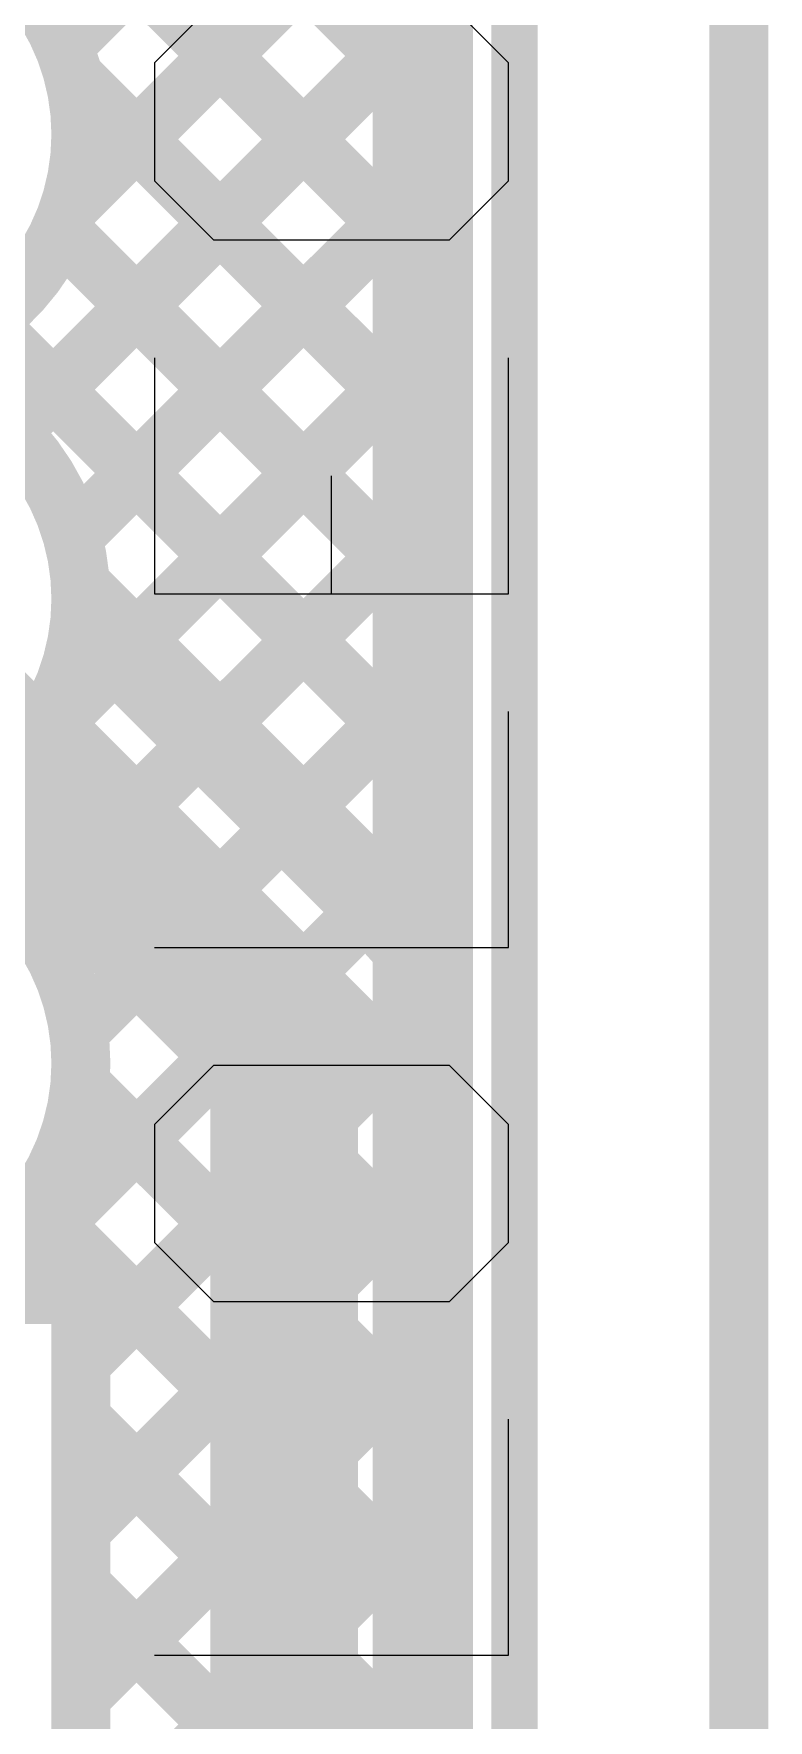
# Model space of a CAD drawing. Header units: millimetres. Extents: x 0.78 to 3.29, y 2.96 to 5.31.
# Drawn here: x 3.1646 to 3.289, y 3.508 to 3.7939 of the extents above; entities that cross this region are included whole.
import ezdxf

# ---------------------------------------------------------------- set-up
doc = ezdxf.new("R2010")
doc.units = ezdxf.units.MM
doc.header["$MEASUREMENT"] = 0
for name, color, linetype in [('BottomLayer', 5, 'Continuous'), ('BottomOverlay', 54, 'Continuous'), ('Mechanical2', 216, 'Continuous'), ('TopLayer', 1, 'Continuous'), ('TopOverlay', 2, 'Continuous')]:
    doc.layers.add(name, color=color, linetype=linetype)

# ---------------------------------------------------------------- blocks, each defined once
blk = doc.blocks.new('B13B_PH_K_S_LF__SN__B_12')
at = {"layer": 'BottomOverlay', "const_width": 0.00787}
blk.add_lwpolyline([(-0.55344, -0.113), (0.55334, -0.113)], dxfattribs=at)

msp = doc.modelspace()

# ---------------------------------------------------------------- linework, layer by layer
at = {"layer": 'BottomLayer'}
for points, const_width in [([(3.234, 3.98984), (3.234, 3.179)], 0.01), ([(3.16958, 3.79183), (3.234, 3.85625)], 0.01), ([(3.17076, 3.84374), (3.234, 3.7805)], 0.01), ([(3.1598, 3.82642), (3.234, 3.75222)], 0.01), ([(3.17064, 3.76461), (3.234, 3.82797)], 0.01), ([(3.16065, 3.72633), (3.234, 3.79968)], 0.01), ([(3.17132, 3.78661), (3.234, 3.72393)], 0.01), ([(3.17114, 3.70854), (3.234, 3.7714)], 0.01), ([(3.16908, 3.76056), (3.234, 3.69565)], 0.01), ([(3.15645, 3.74492), (3.234, 3.66736)], 0.01), ([(3.17829, 3.6874), (3.234, 3.74312)], 0.01), ([(3.19243, 3.67326), (3.234, 3.71483)], 0.01), ([(3.133, 3.69804), (3.207, 3.62404)], 0.025), ([(3.17248, 3.7006), (3.234, 3.63908)], 0.01), ([(3.17229, 3.6934), (3.2243, 3.64139)], 0.01), ([(3.20657, 3.65912), (3.234, 3.68655)], 0.01), ([(3.22071, 3.64498), (3.234, 3.65826)], 0.01), ([(3.207, 3.32161), (3.207, 3.62404)], 0.025), ([(3.23129, 3.62726), (3.234, 3.62998)], 0.01), ([(3.2315, 3.32161), (3.2315, 3.62404)], 0.01), ([(3.2315, 3.61329), (3.234, 3.61079)], 0.01), ([(3.2315, 3.59919), (3.234, 3.60169)], 0.01), ([(3.2315, 3.58501), (3.234, 3.58251)], 0.01), ([(3.2315, 3.57091), (3.234, 3.57341)], 0.01), ([(3.2315, 3.55673), (3.234, 3.55423)], 0.01), ([(3.2315, 3.54263), (3.234, 3.54513)], 0.01), ([(3.2315, 3.52844), (3.234, 3.52594)], 0.01), ([(3.2315, 3.51434), (3.234, 3.51684)], 0.01)]:
    msp.add_lwpolyline(points, dxfattribs=dict(at, const_width=const_width))
at = {"layer": 'BottomLayer', "const_width": 0.01}
for points in [[(3.13686, 3.81615, -0.385849), (3.17256, 3.77678)], [(3.17256, 3.77678, -0.385853), (3.13686, 3.73741)], [(3.13686, 3.73741, -0.385853), (3.17256, 3.69804)], [(3.17256, 3.69804, -0.029387), (3.17229, 3.6934)], [(3.2243, 3.64139, -0.199267), (3.2315, 3.62404)], [(3.22432, 3.64136, -0.198912), (3.2315, 3.62404)]]:
    msp.add_lwpolyline(points, format="xyb", dxfattribs=at)
at = {"layer": 'BottomLayer'}
for points, const_width in [([(3.16708, 3.79183, 1), (3.17208, 3.79183, 1)], 0.005), ([(3.16882, 3.78661, 1), (3.17382, 3.78661, 1)], 0.005), ([(3.2315, 3.7805, 1), (3.2365, 3.7805, 1)], 0.005), ([(3.17006, 3.77678, 1), (3.17506, 3.77678, 1)], 0.005), ([(3.17006, 3.77678, 1), (3.17506, 3.77678, 1)], 0.005), ([(3.2315, 3.7714, 1), (3.2365, 3.7714, 1)], 0.005), ([(3.16814, 3.76461, 1), (3.17314, 3.76461, 1)], 0.005), ([(3.16658, 3.76056, 1), (3.17158, 3.76056, 1)], 0.005), ([(3.2315, 3.75222, 1), (3.2365, 3.75222, 1)], 0.005), ([(3.2315, 3.74312, 1), (3.2365, 3.74312, 1)], 0.005), ([(3.15815, 3.72633, 1), (3.16315, 3.72633, 1)], 0.005), ([(3.2315, 3.72393, 1), (3.2365, 3.72393, 1)], 0.005), ([(3.2315, 3.71483, 1), (3.2365, 3.71483, 1)], 0.005), ([(3.16864, 3.70854, 1), (3.17364, 3.70854, 1)], 0.005), ([(3.16998, 3.7006, 1), (3.17498, 3.7006, 1)], 0.005), ([(3.17006, 3.69804, 1), (3.17506, 3.69804, 1)], 0.005), ([(3.17006, 3.69804, 1), (3.17506, 3.69804, 1)], 0.005), ([(3.2315, 3.69565, 1), (3.2365, 3.69565, 1)], 0.005), ([(3.16979, 3.6934, 1), (3.17479, 3.6934, 1)], 0.005), ([(3.16979, 3.6934, 1), (3.17479, 3.6934, 1)], 0.005), ([(3.17579, 3.6874, 1), (3.18079, 3.6874, 1)], 0.005), ([(3.2315, 3.68655, 1), (3.2365, 3.68655, 1)], 0.005), ([(3.18993, 3.67326, 1), (3.19493, 3.67326, 1)], 0.005), ([(3.2315, 3.66736, 1), (3.2365, 3.66736, 1)], 0.005), ([(3.20407, 3.65912, 1), (3.20907, 3.65912, 1)], 0.005), ([(3.2315, 3.65826, 1), (3.2365, 3.65826, 1)], 0.005), ([(3.21821, 3.64498, 1), (3.22321, 3.64498, 1)], 0.005), ([(3.2218, 3.64139, 1), (3.2268, 3.64139, 1)], 0.005), ([(3.2218, 3.64139, 1), (3.2268, 3.64139, 1)], 0.005), ([(3.22182, 3.64136, 1), (3.22682, 3.64136, 1)], 0.005), ([(3.2315, 3.63908, 1), (3.2365, 3.63908, 1)], 0.005), ([(3.20075, 3.62404, 1), (3.21325, 3.62404, 1)], 0.0125), ([(3.20075, 3.62404, 1), (3.21325, 3.62404, 1)], 0.0125), ([(3.2315, 3.62998, 1), (3.2365, 3.62998, 1)], 0.005), ([(3.22879, 3.62726, 1), (3.23379, 3.62726, 1)], 0.005), ([(3.229, 3.62404, 1), (3.234, 3.62404, 1)], 0.005), ([(3.229, 3.62404, 1), (3.234, 3.62404, 1)], 0.005), ([(3.229, 3.62404, 1), (3.234, 3.62404, 1)], 0.005), ([(3.229, 3.61329, 1), (3.234, 3.61329, 1)], 0.005), ([(3.2315, 3.61079, 1), (3.2365, 3.61079, 1)], 0.005), ([(3.2315, 3.60169, 1), (3.2365, 3.60169, 1)], 0.005), ([(3.229, 3.59919, 1), (3.234, 3.59919, 1)], 0.005), ([(3.229, 3.58501, 1), (3.234, 3.58501, 1)], 0.005), ([(3.2315, 3.58251, 1), (3.2365, 3.58251, 1)], 0.005), ([(3.2315, 3.57341, 1), (3.2365, 3.57341, 1)], 0.005), ([(3.229, 3.57091, 1), (3.234, 3.57091, 1)], 0.005), ([(3.229, 3.55673, 1), (3.234, 3.55673, 1)], 0.005), ([(3.2315, 3.55423, 1), (3.2365, 3.55423, 1)], 0.005), ([(3.2315, 3.54513, 1), (3.2365, 3.54513, 1)], 0.005), ([(3.229, 3.54263, 1), (3.234, 3.54263, 1)], 0.005), ([(3.229, 3.52844, 1), (3.234, 3.52844, 1)], 0.005), ([(3.2315, 3.52594, 1), (3.2365, 3.52594, 1)], 0.005), ([(3.229, 3.51434, 1), (3.234, 3.51434, 1)], 0.005), ([(3.2315, 3.51684, 1), (3.2365, 3.51684, 1)], 0.005)]:
    msp.add_lwpolyline(points, format="xyb", close=True, dxfattribs=dict(at, const_width=const_width))
at = {"layer": 'Mechanical2', "const_width": 0.01}
msp.add_lwpolyline([(3.284, 5.129), (3.284, 2.963)], dxfattribs=at)
at = {"layer": 'TopLayer', "const_width": 0.01}
for points in [[(3.227, 3.186), (3.227, 3.94935)], [(3.16958, 3.79183), (3.227, 3.84925)], [(3.17076, 3.84374), (3.227, 3.7875)], [(3.1598, 3.82642), (3.227, 3.75922)], [(3.17064, 3.76461), (3.227, 3.82097)], [(3.16065, 3.72633), (3.227, 3.79268)], [(3.17132, 3.78661), (3.227, 3.73093)], [(3.17114, 3.70854), (3.227, 3.7644)], [(3.16908, 3.76056), (3.227, 3.70265)], [(3.15645, 3.74492), (3.227, 3.67436)], [(3.16173, 3.67084), (3.227, 3.73612)], [(3.16357, 3.6444), (3.227, 3.70783)], [(3.17248, 3.7006), (3.227, 3.64608)], [(3.16699, 3.6778), (3.227, 3.61779)], [(3.17218, 3.62473), (3.227, 3.67955)], [(3.14713, 3.65625), (3.1602, 3.66931)], [(3.15275, 3.66376), (3.227, 3.58951)], [(3.15586, 3.58012), (3.227, 3.65126)], [(3.17256, 3.56854), (3.227, 3.62298)], [(3.17241, 3.61582), (3.227, 3.56123)], [(3.16453, 3.59541), (3.227, 3.53294)], [(3.17256, 3.54025), (3.227, 3.59469)], [(3.13846, 3.58012), (3.17256, 3.58012)], [(3.17256, 3.501), (3.17256, 3.58012)], [(3.17256, 3.51197), (3.227, 3.56641)], [(3.17256, 3.5591), (3.227, 3.50466)], [(2.76137, 3.0725), (3.227, 3.53813)], [(3.17256, 3.53081), (3.227, 3.47637)], [(2.80723, 3.09008), (3.227, 3.50984)]]:
    msp.add_lwpolyline(points, dxfattribs=at)
for points in [[(3.13686, 3.81615, -0.385849), (3.17256, 3.77678)], [(3.17256, 3.77678, -0.385853), (3.13686, 3.73741)], [(3.13686, 3.73741, -0.385853), (3.17256, 3.69804)], [(3.17256, 3.69804, -0.385849), (3.13686, 3.65867)], [(3.13686, 3.65867, -0.385849), (3.17256, 3.6193)], [(3.17256, 3.6193, -0.374248), (3.13846, 3.58012)]]:
    msp.add_lwpolyline(points, format="xyb", dxfattribs=at)
at = {"layer": 'TopLayer', "const_width": 0.005}
for points in [[(3.16708, 3.79183, 1), (3.17208, 3.79183, 1)], [(3.2245, 3.79268, 1), (3.2295, 3.79268, 1)], [(3.16882, 3.78661, 1), (3.17382, 3.78661, 1)], [(3.2245, 3.7875, 1), (3.2295, 3.7875, 1)], [(3.17006, 3.77678, 1), (3.17506, 3.77678, 1)], [(3.17006, 3.77678, 1), (3.17506, 3.77678, 1)], [(3.16814, 3.76461, 1), (3.17314, 3.76461, 1)], [(3.2245, 3.7644, 1), (3.2295, 3.7644, 1)], [(3.16658, 3.76056, 1), (3.17158, 3.76056, 1)], [(3.2245, 3.75922, 1), (3.2295, 3.75922, 1)], [(3.2245, 3.73612, 1), (3.2295, 3.73612, 1)], [(3.2245, 3.73093, 1), (3.2295, 3.73093, 1)], [(3.15815, 3.72633, 1), (3.16315, 3.72633, 1)], [(3.16864, 3.70854, 1), (3.17364, 3.70854, 1)], [(3.2245, 3.70783, 1), (3.2295, 3.70783, 1)], [(3.16998, 3.7006, 1), (3.17498, 3.7006, 1)], [(3.2245, 3.70265, 1), (3.2295, 3.70265, 1)], [(3.17006, 3.69804, 1), (3.17506, 3.69804, 1)], [(3.17006, 3.69804, 1), (3.17506, 3.69804, 1)], [(3.16449, 3.6778, 1), (3.16949, 3.6778, 1)], [(3.2245, 3.67955, 1), (3.2295, 3.67955, 1)], [(3.2245, 3.67436, 1), (3.2295, 3.67436, 1)], [(3.1577, 3.66931, 1), (3.1627, 3.66931, 1)], [(3.15923, 3.67084, 1), (3.16423, 3.67084, 1)], [(3.2245, 3.65126, 1), (3.2295, 3.65126, 1)], [(3.2245, 3.64608, 1), (3.2295, 3.64608, 1)], [(3.16107, 3.6444, 1), (3.16607, 3.6444, 1)], [(3.16968, 3.62473, 1), (3.17468, 3.62473, 1)], [(3.2245, 3.62298, 1), (3.2295, 3.62298, 1)], [(3.17006, 3.6193, 1), (3.17506, 3.6193, 1)], [(3.17006, 3.6193, 1), (3.17506, 3.6193, 1)], [(3.2245, 3.61779, 1), (3.2295, 3.61779, 1)], [(3.16991, 3.61582, 1), (3.17491, 3.61582, 1)], [(3.16203, 3.59541, 1), (3.16703, 3.59541, 1)], [(3.2245, 3.59469, 1), (3.2295, 3.59469, 1)], [(3.2245, 3.58951, 1), (3.2295, 3.58951, 1)], [(3.17006, 3.58012, 1), (3.17506, 3.58012, 1)], [(3.17006, 3.58012, 1), (3.17506, 3.58012, 1)], [(3.17006, 3.56854, 1), (3.17506, 3.56854, 1)], [(3.2245, 3.56641, 1), (3.2295, 3.56641, 1)], [(3.2245, 3.56123, 1), (3.2295, 3.56123, 1)], [(3.17006, 3.5591, 1), (3.17506, 3.5591, 1)], [(3.17006, 3.54025, 1), (3.17506, 3.54025, 1)], [(3.2245, 3.53813, 1), (3.2295, 3.53813, 1)], [(3.2245, 3.53294, 1), (3.2295, 3.53294, 1)], [(3.17006, 3.53081, 1), (3.17506, 3.53081, 1)], [(3.17006, 3.51197, 1), (3.17506, 3.51197, 1)], [(3.2245, 3.50984, 1), (3.2295, 3.50984, 1)], [(3.2245, 3.50466, 1), (3.2295, 3.50466, 1)]]:
    msp.add_lwpolyline(points, format="xyb", close=True, dxfattribs=at)
at = {"layer": 'TopOverlay'}
for p, q in [((3.19502, 3.79891), (3.18502, 3.78891)), ((3.245, 3.78891), (3.235, 3.79891)), ((3.18502, 3.78891), (3.18502, 3.76892)), ((3.245, 3.76892), (3.245, 3.78891)), ((3.18502, 3.76892), (3.19502, 3.75892)), ((3.235, 3.75892), (3.245, 3.76892)), ((3.19502, 3.75892), (3.235, 3.75892)), ((3.18502, 3.73893), (3.18502, 3.69894)), ((3.245, 3.69894), (3.245, 3.73893)), ((3.21501, 3.69894), (3.21501, 3.71894)), ((3.18502, 3.69894), (3.245, 3.69894)), ((3.245, 3.63896), (3.245, 3.67895)), ((3.18502, 3.63896), (3.245, 3.63896)), ((3.19502, 3.61897), (3.18502, 3.60897)), ((3.235, 3.61897), (3.19502, 3.61897)), ((3.245, 3.60897), (3.235, 3.61897)), ((3.18502, 3.60897), (3.18502, 3.58898)), ((3.245, 3.58898), (3.245, 3.60897)), ((3.18502, 3.58898), (3.19502, 3.57898)), ((3.235, 3.57898), (3.245, 3.58898)), ((3.19502, 3.57898), (3.235, 3.57898)), ((3.245, 3.519), (3.245, 3.55899)), ((3.18502, 3.519), (3.245, 3.519))]:
    msp.add_line(p, q, dxfattribs=at)

# ---------------------------------------------------------------- block references
at = {"rotation": 90}
msp.add_blockref('B13B_PH_K_S_LF__SN__B_12', (3.133, 4.013), dxfattribs=at)

doc.saveas('drawing.dxf')
